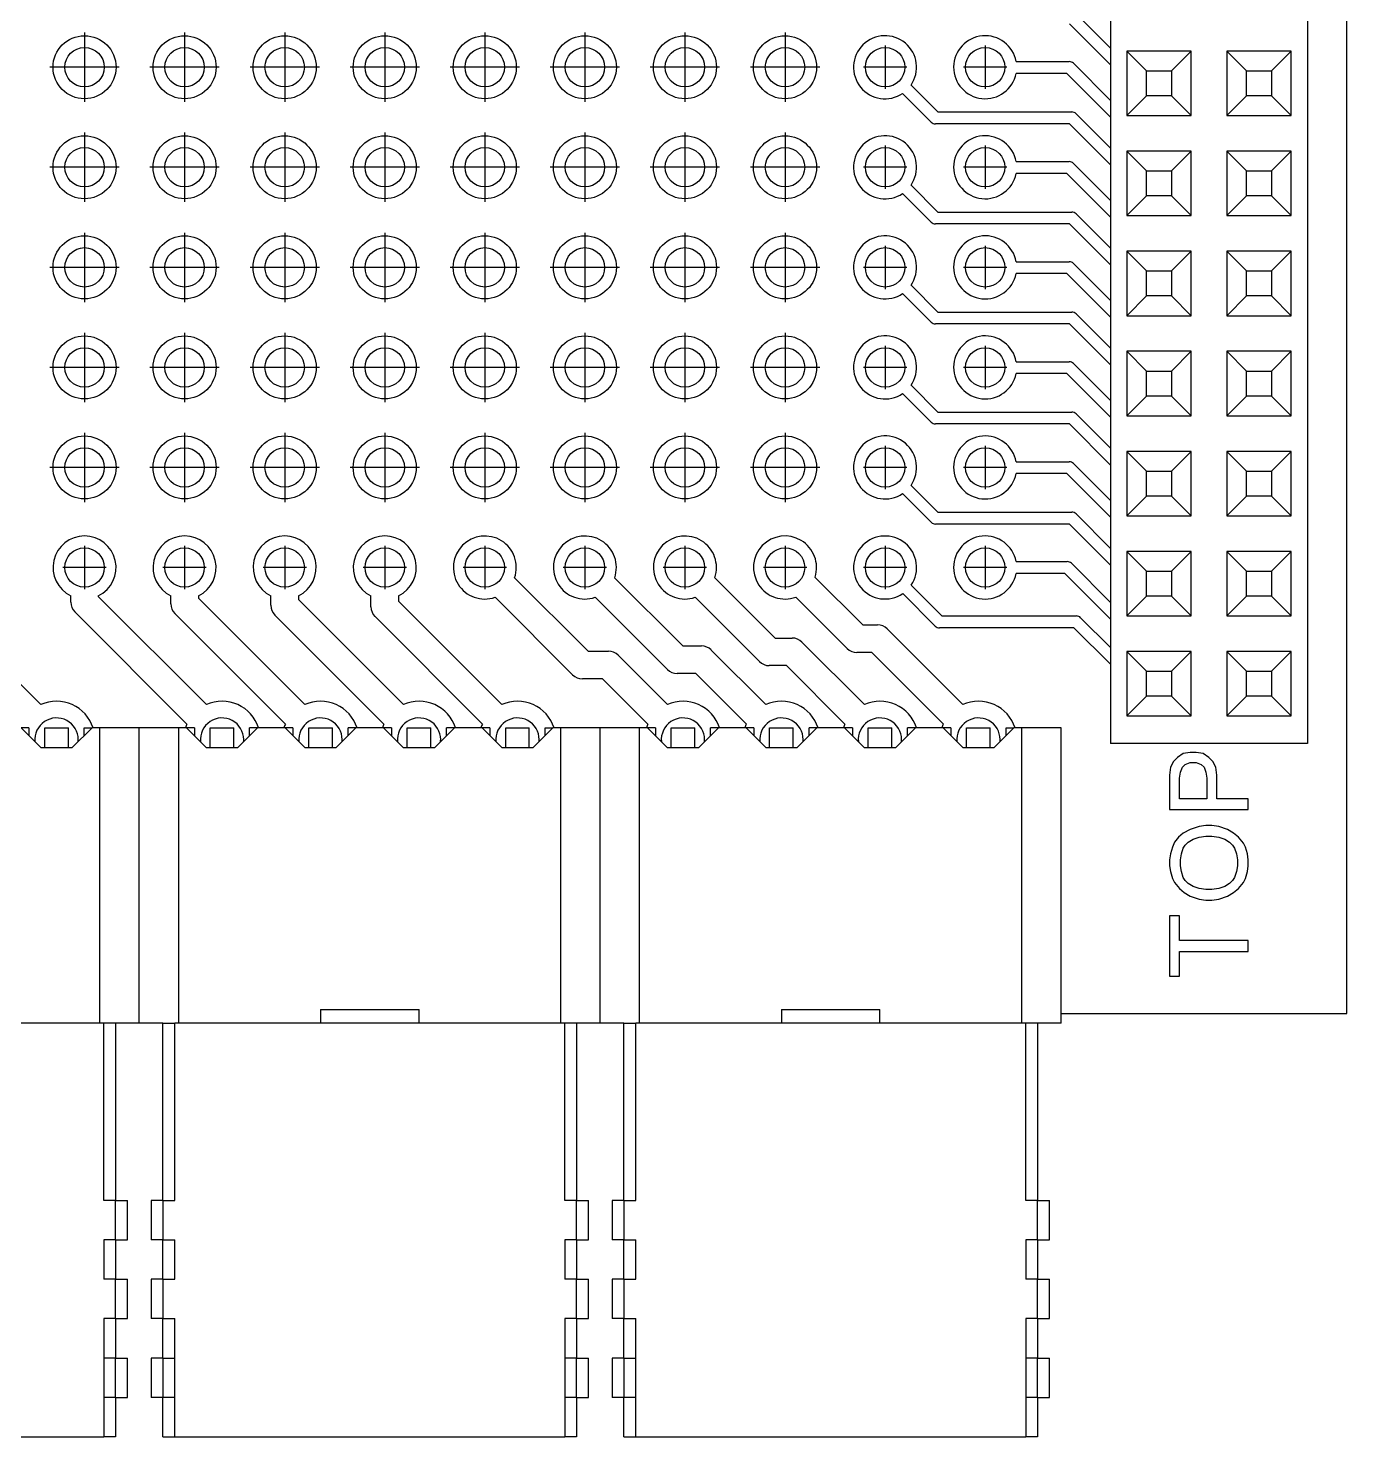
# Model space of a CAD drawing. Header units: millimetres. Extents: x -1068 to -853, y -1009 to -817.
# Drawn here: x -1003.97 to -970.5, y -960.83 to -925.07 of the extents above; entities that cross this region are included whole.
import ezdxf

# ---------------------------------------------------------------- set-up
doc = ezdxf.new("R2010")
doc.units = ezdxf.units.MM
doc.linetypes.add('DOT_CENTER', pattern=[14, 12, -1, 0, -1])
doc.layers.add('1', color=7, linetype='Continuous')

# ---------------------------------------------------------------- blocks, each defined once
blk = doc.blocks.new('PTSM_0_5-4-P-2_5_WH__46', base_point=(-1012.55, -960.835))
at = {"color": 7, "linetype": 'Continuous'}
for p, q in [((-1012.25, -950.335), (-1011.95, -950.335)), ((-1012.25, -954.835), (-1012.25, -950.335)), ((-1011.85, -950.335), (-1011.95, -950.335)), ((-1011.35, -950.335), (-1011.85, -950.335)), ((-1008.25, -950.335), (-1011.35, -950.335)), ((-1005.75, -950.335), (-1008.25, -950.335)), ((-1002.65, -950.335), (-1005.75, -950.335)), ((-1002.15, -950.335), (-1002.65, -950.335)), ((-1002.05, -950.335), (-1002.15, -950.335)), ((-1001.75, -950.335), (-1002.05, -950.335)), ((-1001.75, -950.335), (-1001.75, -954.835)), ((-1012.55, -954.835), (-1012.55, -955.835)), ((-1012.25, -954.835), (-1012.55, -954.835)), ((-1012.25, -954.835), (-1011.95, -954.835)), ((-1001.75, -954.835), (-1002.05, -954.835)), ((-1001.75, -954.835), (-1001.45, -954.835)), ((-1001.45, -955.835), (-1001.45, -954.835)), ((-1012.25, -955.835), (-1012.55, -955.835)), ((-1012.25, -955.835), (-1011.95, -955.835)), ((-1012.25, -956.835), (-1012.25, -955.835)), ((-1001.75, -955.835), (-1002.05, -955.835)), ((-1001.75, -955.835), (-1001.75, -956.835)), ((-1001.75, -955.835), (-1001.45, -955.835)), ((-1012.25, -956.835), (-1012.55, -956.835)), ((-1012.55, -956.835), (-1012.55, -957.835)), ((-1012.25, -956.835), (-1011.95, -956.835)), ((-1001.75, -956.835), (-1002.05, -956.835)), ((-1001.75, -956.835), (-1001.45, -956.835)), ((-1001.45, -957.835), (-1001.45, -956.835)), ((-1012.25, -957.835), (-1012.55, -957.835)), ((-1012.25, -957.835), (-1011.95, -957.835)), ((-1012.25, -958.835), (-1012.25, -957.835)), ((-1001.75, -957.835), (-1002.05, -957.835)), ((-1001.75, -957.835), (-1001.45, -957.835)), ((-1001.75, -957.835), (-1001.75, -958.835)), ((-1012.55, -958.835), (-1012.55, -959.835)), ((-1012.25, -958.835), (-1012.55, -958.835)), ((-1012.25, -958.835), (-1011.95, -958.835)), ((-1001.75, -958.835), (-1002.05, -958.835)), ((-1001.75, -958.835), (-1001.45, -958.835)), ((-1001.45, -959.835), (-1001.45, -958.835)), ((-1012.25, -959.835), (-1012.55, -959.835)), ((-1011.95, -959.835), (-1012.25, -959.835)), ((-1012.25, -960.835), (-1012.25, -959.835)), ((-1001.75, -959.835), (-1002.05, -959.835)), ((-1001.75, -959.835), (-1001.45, -959.835)), ((-1001.75, -959.835), (-1001.75, -960.835)), ((-1012.25, -960.835), (-1011.95, -960.835)), ((-1011.95, -960.835), (-1002.05, -960.835)), ((-1001.75, -960.835), (-1002.05, -960.835))]:
    blk.add_line(p, q, dxfattribs=at)
at = {"color": 2, "linetype": 'Continuous'}
for p, q in [((-1011.95, -954.835), (-1011.95, -950.335)), ((-1002.05, -954.835), (-1002.05, -950.335)), ((-1012.25, -954.835), (-1012.25, -955.835)), ((-1001.75, -955.835), (-1001.75, -954.835)), ((-1011.95, -956.835), (-1011.95, -955.835)), ((-1002.05, -955.835), (-1002.05, -956.835)), ((-1012.25, -956.835), (-1012.25, -957.835)), ((-1001.75, -957.835), (-1001.75, -956.835)), ((-1011.95, -958.835), (-1011.95, -957.835)), ((-1002.05, -957.835), (-1002.05, -958.835)), ((-1012.25, -958.835), (-1012.25, -959.835)), ((-1011.95, -959.835), (-1011.95, -958.835)), ((-1002.05, -958.835), (-1002.05, -959.835)), ((-1001.75, -959.835), (-1001.75, -958.835)), ((-1011.95, -960.835), (-1011.95, -959.835)), ((-1002.05, -959.835), (-1002.05, -960.835))]:
    blk.add_line(p, q, dxfattribs=at)
blk = doc.blocks.new('PTSM_0_5-4-HH-2_5-THR-WH__47', base_point=(-1012.85, -950.335))
at = {"color": 7, "linetype": 'Continuous'}
for p, q in [((-1012.85, -943.335), (-1012.85, -942.835)), ((-1011.85, -942.835), (-1012.85, -942.835)), ((-1011.65, -942.835), (-1011.85, -942.835)), ((-1011.85, -950.335), (-1011.85, -942.835)), ((-1011.65, -942.835), (-1011.15, -943.335)), ((-1011.45, -942.835), (-1011.65, -942.835)), ((-1011.45, -942.835), (-1011.45, -943.035)), ((-1011.05, -943.335), (-1011.05, -942.835)), ((-1011.05, -942.835), (-1010.45, -942.835)), ((-1010.45, -943.335), (-1010.45, -942.835)), ((-1010.35, -943.335), (-1009.85, -942.835)), ((-1009.85, -942.835), (-1010.05, -942.835)), ((-1010.05, -943.035), (-1010.05, -942.835)), ((-1009.15, -942.835), (-1009.85, -942.835)), ((-1008.95, -942.835), (-1009.15, -942.835)), ((-1009.15, -942.835), (-1008.65, -943.335)), ((-1008.95, -942.835), (-1008.95, -943.035)), ((-1008.55, -942.835), (-1007.95, -942.835)), ((-1008.55, -943.335), (-1008.55, -942.835)), ((-1007.95, -943.335), (-1007.95, -942.835)), ((-1007.85, -943.335), (-1007.35, -942.835)), ((-1007.55, -943.035), (-1007.55, -942.835)), ((-1007.35, -942.835), (-1007.55, -942.835)), ((-1006.65, -942.835), (-1007.35, -942.835)), ((-1006.65, -942.835), (-1006.15, -943.335)), ((-1006.45, -942.835), (-1006.65, -942.835)), ((-1006.45, -942.835), (-1006.45, -943.035)), ((-1006.05, -943.335), (-1006.05, -942.835)), ((-1006.05, -942.835), (-1005.45, -942.835)), ((-1005.45, -943.335), (-1005.45, -942.835)), ((-1005.35, -943.335), (-1004.85, -942.835)), ((-1004.85, -942.835), (-1005.05, -942.835)), ((-1005.05, -943.035), (-1005.05, -942.835)), ((-1004.15, -942.835), (-1004.85, -942.835)), ((-1004.15, -942.835), (-1003.65, -943.335)), ((-1003.95, -942.835), (-1004.15, -942.835)), ((-1003.95, -942.835), (-1003.95, -943.035)), ((-1003.55, -942.835), (-1002.95, -942.835)), ((-1003.55, -943.335), (-1003.55, -942.835)), ((-1002.95, -943.335), (-1002.95, -942.835)), ((-1002.85, -943.335), (-1002.35, -942.835)), ((-1002.55, -943.035), (-1002.55, -942.835)), ((-1002.55, -942.835), (-1002.35, -942.835)), ((-1002.15, -942.835), (-1002.35, -942.835)), ((-1001.15, -942.835), (-1002.15, -942.835)), ((-1002.15, -950.335), (-1002.15, -942.835)), ((-1001.15, -943.335), (-1001.15, -942.835)), ((-1012.85, -950.335), (-1012.85, -943.335)), ((-1011.15, -943.335), (-1011.05, -943.335)), ((-1011.05, -943.335), (-1010.45, -943.335)), ((-1010.45, -943.335), (-1010.35, -943.335)), ((-1008.65, -943.335), (-1008.55, -943.335)), ((-1008.55, -943.335), (-1007.95, -943.335)), ((-1007.95, -943.335), (-1007.85, -943.335)), ((-1006.15, -943.335), (-1006.05, -943.335)), ((-1006.05, -943.335), (-1005.45, -943.335)), ((-1005.45, -943.335), (-1005.35, -943.335)), ((-1003.65, -943.335), (-1003.55, -943.335)), ((-1003.55, -943.335), (-1002.95, -943.335)), ((-1002.95, -943.335), (-1002.85, -943.335)), ((-1001.15, -950.335), (-1001.15, -943.335)), ((-1008.25, -949.985), (-1008.25, -950.335)), ((-1008.25, -949.985), (-1005.75, -949.985)), ((-1005.75, -950.335), (-1005.75, -949.985)), ((-1012.25, -950.335), (-1012.85, -950.335)), ((-1012.25, -950.335), (-1011.95, -950.335)), ((-1011.85, -950.335), (-1011.95, -950.335)), ((-1011.35, -950.335), (-1011.85, -950.335)), ((-1008.25, -950.335), (-1011.35, -950.335)), ((-1002.65, -950.335), (-1005.75, -950.335)), ((-1002.15, -950.335), (-1002.65, -950.335)), ((-1002.05, -950.335), (-1002.15, -950.335)), ((-1001.75, -950.335), (-1002.05, -950.335)), ((-1001.15, -950.335), (-1001.75, -950.335))]:
    blk.add_line(p, q, dxfattribs=at)
blk = doc.blocks.new('PTSM_0_5-4_2__48', base_point=(-1012.85, -960.835))
for name, p in [('PTSM_0_5-4-HH-2_5-THR-WH__47', (-1012.85, -950.335)), ('PTSM_0_5-4-P-2_5_WH__46', (-1012.55, -960.835))]:
    blk.add_blockref(name, p)
blk = doc.blocks.new('PTSM_0_5-4-P-2_5_WH__49', base_point=(-1000.85, -960.835))
at = {"color": 7, "linetype": 'Continuous'}
for p, q in [((-1000.55, -954.835), (-1000.55, -950.335)), ((-1000.55, -950.335), (-1000.25, -950.335)), ((-1000.15, -950.335), (-1000.25, -950.335)), ((-999.65, -950.335), (-1000.15, -950.335)), ((-996.55, -950.335), (-999.65, -950.335)), ((-994.05, -950.335), (-996.55, -950.335)), ((-990.95, -950.335), (-994.05, -950.335)), ((-990.45, -950.335), (-990.95, -950.335)), ((-990.35, -950.335), (-990.45, -950.335)), ((-990.05, -950.335), (-990.35, -950.335)), ((-990.05, -950.335), (-990.05, -954.835)), ((-1000.55, -954.835), (-1000.85, -954.835)), ((-1000.85, -954.835), (-1000.85, -955.835)), ((-1000.55, -954.835), (-1000.25, -954.835)), ((-990.05, -954.835), (-990.35, -954.835)), ((-990.05, -954.835), (-989.75, -954.835)), ((-989.75, -955.835), (-989.75, -954.835)), ((-1000.55, -955.835), (-1000.85, -955.835)), ((-1000.55, -956.835), (-1000.55, -955.835)), ((-1000.55, -955.835), (-1000.25, -955.835)), ((-990.05, -955.835), (-990.35, -955.835)), ((-990.05, -955.835), (-990.05, -956.835)), ((-990.05, -955.835), (-989.75, -955.835)), ((-1000.85, -956.835), (-1000.85, -957.835)), ((-1000.55, -956.835), (-1000.85, -956.835)), ((-1000.55, -956.835), (-1000.25, -956.835)), ((-990.05, -956.835), (-990.35, -956.835)), ((-990.05, -956.835), (-989.75, -956.835)), ((-989.75, -957.835), (-989.75, -956.835)), ((-1000.55, -957.835), (-1000.85, -957.835)), ((-1000.55, -957.835), (-1000.25, -957.835)), ((-1000.55, -958.835), (-1000.55, -957.835)), ((-990.05, -957.835), (-990.35, -957.835)), ((-990.05, -957.835), (-989.75, -957.835)), ((-990.05, -957.835), (-990.05, -958.835)), ((-1000.85, -958.835), (-1000.85, -959.835)), ((-1000.55, -958.835), (-1000.85, -958.835)), ((-1000.55, -958.835), (-1000.25, -958.835)), ((-990.05, -958.835), (-990.35, -958.835)), ((-990.05, -958.835), (-989.75, -958.835)), ((-989.75, -959.835), (-989.75, -958.835)), ((-1000.55, -959.835), (-1000.85, -959.835)), ((-1000.25, -959.835), (-1000.55, -959.835)), ((-1000.55, -960.835), (-1000.55, -959.835)), ((-990.05, -959.835), (-990.35, -959.835)), ((-990.05, -959.835), (-989.75, -959.835)), ((-990.05, -959.835), (-990.05, -960.835)), ((-1000.55, -960.835), (-1000.25, -960.835)), ((-1000.25, -960.835), (-990.35, -960.835)), ((-990.05, -960.835), (-990.35, -960.835))]:
    blk.add_line(p, q, dxfattribs=at)
at = {"color": 2, "linetype": 'Continuous'}
for p, q in [((-1000.25, -954.835), (-1000.25, -950.335)), ((-990.35, -954.835), (-990.35, -950.335)), ((-1000.55, -954.835), (-1000.55, -955.835)), ((-990.05, -955.835), (-990.05, -954.835)), ((-1000.25, -956.835), (-1000.25, -955.835)), ((-990.35, -955.835), (-990.35, -956.835)), ((-1000.55, -956.835), (-1000.55, -957.835)), ((-990.05, -957.835), (-990.05, -956.835)), ((-1000.25, -958.835), (-1000.25, -957.835)), ((-990.35, -957.835), (-990.35, -958.835)), ((-1000.55, -958.835), (-1000.55, -959.835)), ((-1000.25, -959.835), (-1000.25, -958.835)), ((-990.35, -958.835), (-990.35, -959.835)), ((-990.05, -959.835), (-990.05, -958.835)), ((-1000.25, -960.835), (-1000.25, -959.835)), ((-990.35, -959.835), (-990.35, -960.835))]:
    blk.add_line(p, q, dxfattribs=at)
blk = doc.blocks.new('PTSM_0_5-4-HH-2_5-THR-WH__50', base_point=(-1001.15, -950.335))
at = {"color": 7, "linetype": 'Continuous'}
for p, q in [((-1001.15, -943.335), (-1001.15, -942.835)), ((-1000.15, -942.835), (-1001.15, -942.835)), ((-999.95, -942.835), (-1000.15, -942.835)), ((-1000.15, -950.335), (-1000.15, -942.835)), ((-999.95, -942.835), (-999.45, -943.335)), ((-999.75, -942.835), (-999.95, -942.835)), ((-999.75, -942.835), (-999.75, -943.035)), ((-999.35, -943.335), (-999.35, -942.835)), ((-999.35, -942.835), (-998.75, -942.835)), ((-998.75, -943.335), (-998.75, -942.835)), ((-998.65, -943.335), (-998.15, -942.835)), ((-998.15, -942.835), (-998.35, -942.835)), ((-998.35, -943.035), (-998.35, -942.835)), ((-997.45, -942.835), (-998.15, -942.835)), ((-997.45, -942.835), (-996.95, -943.335)), ((-997.25, -942.835), (-997.45, -942.835)), ((-997.25, -942.835), (-997.25, -943.035)), ((-996.85, -942.835), (-996.25, -942.835)), ((-996.85, -943.335), (-996.85, -942.835)), ((-996.25, -943.335), (-996.25, -942.835)), ((-996.15, -943.335), (-995.65, -942.835)), ((-995.65, -942.835), (-995.85, -942.835)), ((-995.85, -943.035), (-995.85, -942.835)), ((-994.95, -942.835), (-995.65, -942.835)), ((-994.95, -942.835), (-994.45, -943.335)), ((-994.75, -942.835), (-994.95, -942.835)), ((-994.75, -942.835), (-994.75, -943.035)), ((-994.35, -942.835), (-993.75, -942.835)), ((-994.35, -943.335), (-994.35, -942.835)), ((-993.75, -943.335), (-993.75, -942.835)), ((-993.65, -943.335), (-993.15, -942.835)), ((-993.15, -942.835), (-993.35, -942.835)), ((-993.35, -943.035), (-993.35, -942.835)), ((-992.45, -942.835), (-993.15, -942.835)), ((-992.45, -942.835), (-991.95, -943.335)), ((-992.25, -942.835), (-992.45, -942.835)), ((-992.25, -942.835), (-992.25, -943.035)), ((-991.85, -942.835), (-991.25, -942.835)), ((-991.85, -943.335), (-991.85, -942.835)), ((-991.25, -943.335), (-991.25, -942.835)), ((-991.15, -943.335), (-990.65, -942.835)), ((-990.85, -942.835), (-990.65, -942.835)), ((-990.85, -943.035), (-990.85, -942.835)), ((-990.45, -942.835), (-990.65, -942.835)), ((-989.45, -942.835), (-990.45, -942.835)), ((-990.45, -950.335), (-990.45, -942.835)), ((-989.45, -943.335), (-989.45, -942.835)), ((-1001.15, -950.335), (-1001.15, -943.335)), ((-999.45, -943.335), (-999.35, -943.335)), ((-999.35, -943.335), (-998.75, -943.335)), ((-998.75, -943.335), (-998.65, -943.335)), ((-996.95, -943.335), (-996.85, -943.335)), ((-996.85, -943.335), (-996.25, -943.335)), ((-996.25, -943.335), (-996.15, -943.335)), ((-994.45, -943.335), (-994.35, -943.335)), ((-994.35, -943.335), (-993.75, -943.335)), ((-993.75, -943.335), (-993.65, -943.335)), ((-991.95, -943.335), (-991.85, -943.335)), ((-991.85, -943.335), (-991.25, -943.335)), ((-991.25, -943.335), (-991.15, -943.335)), ((-989.45, -950.335), (-989.45, -943.335)), ((-996.55, -949.985), (-996.55, -950.335)), ((-996.55, -949.985), (-994.05, -949.985)), ((-994.05, -950.335), (-994.05, -949.985)), ((-1000.55, -950.335), (-1001.15, -950.335)), ((-1000.55, -950.335), (-1000.25, -950.335)), ((-1000.15, -950.335), (-1000.25, -950.335)), ((-999.65, -950.335), (-1000.15, -950.335)), ((-996.55, -950.335), (-999.65, -950.335)), ((-990.95, -950.335), (-994.05, -950.335)), ((-990.45, -950.335), (-990.95, -950.335)), ((-990.35, -950.335), (-990.45, -950.335)), ((-990.05, -950.335), (-990.35, -950.335)), ((-989.45, -950.335), (-990.05, -950.335))]:
    blk.add_line(p, q, dxfattribs=at)
blk = doc.blocks.new('PTSM_0_5-4_3__51', base_point=(-1001.15, -960.835))
for name, p in [('PTSM_0_5-4-HH-2_5-THR-WH__50', (-1001.15, -950.335)), ('PTSM_0_5-4-P-2_5_WH__49', (-1000.85, -960.835))]:
    blk.add_blockref(name, p)
blk = doc.blocks.new('PTSM_0_5-4-P-2_5_WH__52', base_point=(-989.15, -960.835))
at = {"color": 7, "linetype": 'Continuous'}
for p, q in [((-988.85, -950.335), (-988.55, -950.335)), ((-988.85, -954.835), (-988.85, -950.335)), ((-988.45, -950.335), (-988.55, -950.335)), ((-987.95, -950.335), (-988.45, -950.335)), ((-984.85, -950.335), (-987.95, -950.335)), ((-982.35, -950.335), (-984.85, -950.335)), ((-979.25, -950.335), (-982.35, -950.335)), ((-978.75, -950.335), (-979.25, -950.335)), ((-978.65, -950.335), (-978.75, -950.335)), ((-978.35, -950.335), (-978.65, -950.335)), ((-978.35, -950.335), (-978.35, -954.835)), ((-989.15, -954.835), (-989.15, -955.835)), ((-988.85, -954.835), (-989.15, -954.835)), ((-988.85, -954.835), (-988.55, -954.835)), ((-978.35, -954.835), (-978.65, -954.835)), ((-978.35, -954.835), (-978.05, -954.835)), ((-978.05, -955.835), (-978.05, -954.835)), ((-988.85, -955.835), (-989.15, -955.835)), ((-988.85, -955.835), (-988.55, -955.835)), ((-988.85, -956.835), (-988.85, -955.835)), ((-978.35, -955.835), (-978.65, -955.835)), ((-978.35, -955.835), (-978.05, -955.835)), ((-978.35, -955.835), (-978.35, -956.835)), ((-988.85, -956.835), (-989.15, -956.835)), ((-989.15, -956.835), (-989.15, -957.835)), ((-988.85, -956.835), (-988.55, -956.835)), ((-978.35, -956.835), (-978.65, -956.835)), ((-978.35, -956.835), (-978.05, -956.835)), ((-978.05, -957.835), (-978.05, -956.835)), ((-988.85, -957.835), (-989.15, -957.835)), ((-988.85, -957.835), (-988.55, -957.835)), ((-988.85, -958.835), (-988.85, -957.835)), ((-978.35, -957.835), (-978.65, -957.835)), ((-978.35, -957.835), (-978.05, -957.835)), ((-978.35, -957.835), (-978.35, -958.835)), ((-988.85, -958.835), (-989.15, -958.835)), ((-989.15, -958.835), (-989.15, -959.835)), ((-988.85, -958.835), (-988.55, -958.835)), ((-978.35, -958.835), (-978.65, -958.835)), ((-978.35, -958.835), (-978.05, -958.835)), ((-978.05, -959.835), (-978.05, -958.835)), ((-988.85, -959.835), (-989.15, -959.835)), ((-988.55, -959.835), (-988.85, -959.835)), ((-988.85, -960.835), (-988.85, -959.835)), ((-978.35, -959.835), (-978.65, -959.835)), ((-978.35, -959.835), (-978.05, -959.835)), ((-978.35, -959.835), (-978.35, -960.835)), ((-988.85, -960.835), (-988.55, -960.835)), ((-988.55, -960.835), (-978.65, -960.835)), ((-978.35, -960.835), (-978.65, -960.835))]:
    blk.add_line(p, q, dxfattribs=at)
at = {"color": 2, "linetype": 'Continuous'}
for p, q in [((-988.55, -954.835), (-988.55, -950.335)), ((-978.65, -954.835), (-978.65, -950.335)), ((-988.85, -954.835), (-988.85, -955.835)), ((-978.35, -955.835), (-978.35, -954.835)), ((-988.55, -956.835), (-988.55, -955.835)), ((-978.65, -955.835), (-978.65, -956.835)), ((-988.85, -956.835), (-988.85, -957.835)), ((-978.35, -957.835), (-978.35, -956.835)), ((-988.55, -958.835), (-988.55, -957.835)), ((-978.65, -957.835), (-978.65, -958.835)), ((-988.85, -958.835), (-988.85, -959.835)), ((-988.55, -959.835), (-988.55, -958.835)), ((-978.65, -958.835), (-978.65, -959.835)), ((-978.35, -959.835), (-978.35, -958.835)), ((-988.55, -960.835), (-988.55, -959.835)), ((-978.65, -959.835), (-978.65, -960.835))]:
    blk.add_line(p, q, dxfattribs=at)
blk = doc.blocks.new('PTSM_0_5-4-HH-2_5-THR-WH__53', base_point=(-989.45, -950.335))
at = {"color": 7, "linetype": 'Continuous'}
for p, q in [((-989.45, -943.335), (-989.45, -942.835)), ((-988.45, -942.835), (-989.45, -942.835)), ((-988.25, -942.835), (-988.45, -942.835)), ((-988.45, -950.335), (-988.45, -942.835)), ((-988.25, -942.835), (-987.75, -943.335)), ((-988.05, -942.835), (-988.25, -942.835)), ((-988.05, -942.835), (-988.05, -943.035)), ((-987.65, -942.835), (-987.05, -942.835)), ((-987.65, -943.335), (-987.65, -942.835)), ((-987.05, -943.335), (-987.05, -942.835)), ((-986.95, -943.335), (-986.45, -942.835)), ((-986.65, -943.035), (-986.65, -942.835)), ((-986.45, -942.835), (-986.65, -942.835)), ((-985.75, -942.835), (-986.45, -942.835)), ((-985.55, -942.835), (-985.75, -942.835)), ((-985.75, -942.835), (-985.25, -943.335)), ((-985.55, -942.835), (-985.55, -943.035)), ((-985.15, -942.835), (-984.55, -942.835)), ((-985.15, -943.335), (-985.15, -942.835)), ((-984.55, -943.335), (-984.55, -942.835)), ((-984.45, -943.335), (-983.95, -942.835)), ((-984.15, -943.035), (-984.15, -942.835)), ((-983.95, -942.835), (-984.15, -942.835)), ((-983.25, -942.835), (-983.95, -942.835)), ((-983.25, -942.835), (-982.75, -943.335)), ((-983.05, -942.835), (-983.25, -942.835)), ((-983.05, -942.835), (-983.05, -943.035)), ((-982.65, -942.835), (-982.05, -942.835)), ((-982.65, -943.335), (-982.65, -942.835)), ((-982.05, -943.335), (-982.05, -942.835)), ((-981.95, -943.335), (-981.45, -942.835)), ((-981.45, -942.835), (-981.65, -942.835)), ((-981.65, -943.035), (-981.65, -942.835)), ((-980.75, -942.835), (-981.45, -942.835)), ((-980.75, -942.835), (-980.25, -943.335)), ((-980.55, -942.835), (-980.75, -942.835)), ((-980.55, -942.835), (-980.55, -943.035)), ((-980.15, -942.835), (-979.55, -942.835)), ((-980.15, -943.335), (-980.15, -942.835)), ((-979.55, -943.335), (-979.55, -942.835)), ((-979.45, -943.335), (-978.95, -942.835)), ((-979.15, -942.835), (-978.95, -942.835)), ((-979.15, -943.035), (-979.15, -942.835)), ((-978.75, -942.835), (-978.95, -942.835)), ((-977.75, -942.835), (-978.75, -942.835)), ((-978.75, -950.335), (-978.75, -942.835)), ((-977.75, -950.335), (-977.75, -942.835)), ((-989.45, -950.335), (-989.45, -943.335)), ((-987.75, -943.335), (-987.65, -943.335)), ((-987.65, -943.335), (-987.05, -943.335)), ((-987.05, -943.335), (-986.95, -943.335)), ((-985.25, -943.335), (-985.15, -943.335)), ((-985.15, -943.335), (-984.55, -943.335)), ((-984.55, -943.335), (-984.45, -943.335)), ((-982.75, -943.335), (-982.65, -943.335)), ((-982.65, -943.335), (-982.05, -943.335)), ((-982.05, -943.335), (-981.95, -943.335)), ((-980.25, -943.335), (-980.15, -943.335)), ((-980.15, -943.335), (-979.55, -943.335)), ((-979.55, -943.335), (-979.45, -943.335)), ((-984.85, -949.985), (-982.35, -949.985)), ((-984.85, -949.985), (-984.85, -950.335)), ((-982.35, -950.335), (-982.35, -949.985)), ((-988.85, -950.335), (-989.45, -950.335)), ((-988.85, -950.335), (-988.55, -950.335)), ((-988.45, -950.335), (-988.55, -950.335)), ((-987.95, -950.335), (-988.45, -950.335)), ((-984.85, -950.335), (-987.95, -950.335)), ((-979.25, -950.335), (-982.35, -950.335)), ((-978.75, -950.335), (-979.25, -950.335)), ((-978.65, -950.335), (-978.75, -950.335)), ((-978.35, -950.335), (-978.65, -950.335)), ((-977.75, -950.335), (-978.35, -950.335))]:
    blk.add_line(p, q, dxfattribs=at)
blk = doc.blocks.new('PTSM_0_5-4_4__54', base_point=(-989.45, -960.835))
for name, p in [('PTSM_0_5-4-HH-2_5-THR-WH__53', (-989.45, -950.335)), ('PTSM_0_5-4-P-2_5_WH__52', (-989.15, -960.835))]:
    blk.add_blockref(name, p)
blk = doc.blocks.new('PSTD_0_65X0_65_40-2_54__55', base_point=(-976.5, -943.235))
at = {"color": 7, "linetype": 'Continuous'}
for p, q in [((-976.5, -891.935), (-976.5, -943.235)), ((-971.5, -891.935), (-971.5, -943.235)), ((-975.587, -926.157), (-976.087, -925.657)), ((-974.452, -925.657), (-976.087, -925.657)), ((-976.087, -925.657), (-976.087, -927.292)), ((-974.452, -925.657), (-974.952, -926.157)), ((-974.452, -927.292), (-974.452, -925.657)), ((-973.548, -925.657), (-973.548, -927.292)), ((-973.048, -926.157), (-973.548, -925.657)), ((-971.913, -925.657), (-973.548, -925.657)), ((-971.913, -925.657), (-972.413, -926.157)), ((-971.913, -927.292), (-971.913, -925.657)), ((-975.587, -926.792), (-975.587, -926.157)), ((-975.587, -926.157), (-974.952, -926.157)), ((-974.952, -926.157), (-974.952, -926.792)), ((-973.048, -926.792), (-973.048, -926.157)), ((-973.048, -926.157), (-972.413, -926.157)), ((-972.413, -926.157), (-972.413, -926.792)), ((-976.087, -927.292), (-975.587, -926.792)), ((-974.952, -926.792), (-975.587, -926.792)), ((-974.452, -927.292), (-974.952, -926.792)), ((-973.548, -927.292), (-973.048, -926.792)), ((-972.413, -926.792), (-973.048, -926.792)), ((-971.913, -927.292), (-972.413, -926.792)), ((-976.087, -927.292), (-974.452, -927.292)), ((-973.548, -927.292), (-971.913, -927.292)), ((-975.587, -928.697), (-976.087, -928.197)), ((-974.452, -928.197), (-976.087, -928.197)), ((-976.087, -928.197), (-976.087, -929.832)), ((-974.452, -928.197), (-974.952, -928.697)), ((-974.452, -929.832), (-974.452, -928.197)), ((-973.548, -928.197), (-973.548, -929.832)), ((-973.048, -928.697), (-973.548, -928.197)), ((-971.913, -928.197), (-973.548, -928.197)), ((-971.913, -928.197), (-972.413, -928.697)), ((-971.913, -929.832), (-971.913, -928.197)), ((-975.587, -929.332), (-975.587, -928.697)), ((-975.587, -928.697), (-974.952, -928.697)), ((-974.952, -928.697), (-974.952, -929.332)), ((-973.048, -928.697), (-972.413, -928.697)), ((-973.048, -929.332), (-973.048, -928.697)), ((-972.413, -928.697), (-972.413, -929.332)), ((-976.087, -929.832), (-975.587, -929.332)), ((-974.952, -929.332), (-975.587, -929.332)), ((-974.452, -929.832), (-974.952, -929.332)), ((-973.548, -929.832), (-973.048, -929.332)), ((-972.413, -929.332), (-973.048, -929.332)), ((-971.913, -929.832), (-972.413, -929.332)), ((-976.087, -929.832), (-974.452, -929.832)), ((-973.548, -929.832), (-971.913, -929.832)), ((-975.587, -931.237), (-976.087, -930.737)), ((-974.452, -930.737), (-976.087, -930.737)), ((-976.087, -930.737), (-976.087, -932.372)), ((-974.452, -930.737), (-974.952, -931.237)), ((-974.452, -932.372), (-974.452, -930.737)), ((-973.548, -930.737), (-973.548, -932.372)), ((-973.048, -931.237), (-973.548, -930.737)), ((-971.913, -930.737), (-973.548, -930.737)), ((-971.913, -930.737), (-972.413, -931.237)), ((-971.913, -932.372), (-971.913, -930.737)), ((-975.587, -931.237), (-974.952, -931.237)), ((-975.587, -931.872), (-975.587, -931.237)), ((-974.952, -931.237), (-974.952, -931.872)), ((-973.048, -931.872), (-973.048, -931.237)), ((-973.048, -931.237), (-972.413, -931.237)), ((-972.413, -931.237), (-972.413, -931.872)), ((-976.087, -932.372), (-975.587, -931.872)), ((-974.952, -931.872), (-975.587, -931.872)), ((-974.452, -932.372), (-974.952, -931.872)), ((-973.548, -932.372), (-973.048, -931.872)), ((-972.413, -931.872), (-973.048, -931.872)), ((-971.913, -932.372), (-972.413, -931.872)), ((-976.087, -932.372), (-974.452, -932.372)), ((-973.548, -932.372), (-971.913, -932.372)), ((-975.587, -933.777), (-976.087, -933.277)), ((-976.087, -933.277), (-976.087, -934.912)), ((-974.452, -933.277), (-976.087, -933.277)), ((-974.452, -933.277), (-974.952, -933.777)), ((-974.452, -934.912), (-974.452, -933.277)), ((-973.548, -933.277), (-973.548, -934.912)), ((-973.048, -933.777), (-973.548, -933.277)), ((-971.913, -933.277), (-973.548, -933.277)), ((-971.913, -933.277), (-972.413, -933.777)), ((-971.913, -934.912), (-971.913, -933.277)), ((-975.587, -933.777), (-974.952, -933.777)), ((-975.587, -934.412), (-975.587, -933.777)), ((-974.952, -933.777), (-974.952, -934.412)), ((-973.048, -933.777), (-972.413, -933.777)), ((-973.048, -934.412), (-973.048, -933.777)), ((-972.413, -933.777), (-972.413, -934.412)), ((-976.087, -934.912), (-975.587, -934.412)), ((-974.952, -934.412), (-975.587, -934.412)), ((-974.452, -934.912), (-974.952, -934.412)), ((-973.548, -934.912), (-973.048, -934.412)), ((-972.413, -934.412), (-973.048, -934.412)), ((-971.913, -934.912), (-972.413, -934.412)), ((-976.087, -934.912), (-974.452, -934.912)), ((-973.548, -934.912), (-971.913, -934.912)), ((-975.587, -936.317), (-976.087, -935.817)), ((-974.452, -935.817), (-976.087, -935.817)), ((-976.087, -935.817), (-976.087, -937.452)), ((-974.452, -935.817), (-974.952, -936.317)), ((-974.452, -937.452), (-974.452, -935.817)), ((-973.548, -935.817), (-973.548, -937.452)), ((-973.048, -936.317), (-973.548, -935.817)), ((-971.913, -935.817), (-973.548, -935.817)), ((-971.913, -935.817), (-972.413, -936.317)), ((-971.913, -937.452), (-971.913, -935.817)), ((-975.587, -936.317), (-974.952, -936.317)), ((-975.587, -936.952), (-975.587, -936.317)), ((-974.952, -936.317), (-974.952, -936.952)), ((-973.048, -936.317), (-972.413, -936.317)), ((-973.048, -936.952), (-973.048, -936.317)), ((-972.413, -936.317), (-972.413, -936.952)), ((-976.087, -937.452), (-975.587, -936.952)), ((-974.952, -936.952), (-975.587, -936.952)), ((-974.452, -937.452), (-974.952, -936.952)), ((-973.548, -937.452), (-973.048, -936.952)), ((-972.413, -936.952), (-973.048, -936.952)), ((-971.913, -937.452), (-972.413, -936.952)), ((-976.087, -937.452), (-974.452, -937.452)), ((-973.548, -937.452), (-971.913, -937.452)), ((-976.087, -938.357), (-976.087, -939.992)), ((-974.452, -938.357), (-976.087, -938.357)), ((-975.587, -938.857), (-976.087, -938.357)), ((-974.452, -938.357), (-974.952, -938.857)), ((-974.452, -939.992), (-974.452, -938.357)), ((-973.548, -938.357), (-973.548, -939.992)), ((-973.048, -938.857), (-973.548, -938.357)), ((-971.913, -938.357), (-973.548, -938.357)), ((-971.913, -938.357), (-972.413, -938.857)), ((-971.913, -939.992), (-971.913, -938.357)), ((-975.587, -939.492), (-975.587, -938.857)), ((-975.587, -938.857), (-974.952, -938.857)), ((-974.952, -938.857), (-974.952, -939.492)), ((-973.048, -939.492), (-973.048, -938.857)), ((-973.048, -938.857), (-972.413, -938.857)), ((-972.413, -938.857), (-972.413, -939.492)), ((-976.087, -939.992), (-975.587, -939.492)), ((-974.952, -939.492), (-975.587, -939.492)), ((-974.452, -939.992), (-974.952, -939.492)), ((-973.548, -939.992), (-973.048, -939.492)), ((-972.413, -939.492), (-973.048, -939.492)), ((-971.913, -939.992), (-972.413, -939.492)), ((-976.087, -939.992), (-974.452, -939.992)), ((-973.548, -939.992), (-971.913, -939.992)), ((-976.087, -940.897), (-976.087, -942.532)), ((-974.452, -940.897), (-976.087, -940.897)), ((-976.087, -940.897), (-975.587, -941.397)), ((-974.452, -940.897), (-974.952, -941.397)), ((-974.452, -942.532), (-974.452, -940.897)), ((-973.548, -940.897), (-973.548, -942.532)), ((-973.048, -941.397), (-973.548, -940.897)), ((-971.913, -940.897), (-973.548, -940.897)), ((-971.913, -940.897), (-972.413, -941.397)), ((-971.913, -942.532), (-971.913, -940.897)), ((-975.587, -941.397), (-974.952, -941.397)), ((-975.587, -942.032), (-975.587, -941.397)), ((-974.952, -941.397), (-974.952, -942.032)), ((-973.048, -942.032), (-973.048, -941.397)), ((-973.048, -941.397), (-972.413, -941.397)), ((-972.413, -941.397), (-972.413, -942.032)), ((-976.087, -942.532), (-975.587, -942.032)), ((-974.952, -942.032), (-975.587, -942.032)), ((-974.952, -942.032), (-974.452, -942.532)), ((-973.548, -942.532), (-973.048, -942.032)), ((-972.413, -942.032), (-973.048, -942.032)), ((-971.913, -942.532), (-972.413, -942.032)), ((-976.087, -942.532), (-974.452, -942.532)), ((-973.548, -942.532), (-971.913, -942.532)), ((-971.5, -943.235), (-976.5, -943.235))]:
    blk.add_line(p, q, dxfattribs=at)
blk = doc.blocks.new('RPI_BC_INT_PCB_00910062__56', base_point=(-1029.5, -950.085))
at = {"color": 7, "linetype": 'Continuous'}
for p, q in [((-970.5, -950.085), (-970.5, -865.085)), ((-977.374, -924.705), (-976.5, -925.579)), ((-976.5, -926.004), (-977.542, -924.961)), ((-977.609, -926.221), (-978.895, -926.221)), ((-978.893, -925.921), (-977.547, -925.921)), ((-976.5, -927.331), (-977.609, -926.221)), ((-977.441, -925.965), (-976.5, -926.906)), ((-981.562, -926.52), (-980.88, -927.201)), ((-981.048, -927.457), (-981.776, -926.73)), ((-980.88, -927.201), (-977.48, -927.201)), ((-977.374, -927.245), (-976.5, -928.119)), ((-977.542, -927.501), (-980.942, -927.501)), ((-976.5, -928.544), (-977.542, -927.501)), ((-978.893, -928.461), (-977.547, -928.461)), ((-977.441, -928.505), (-976.5, -929.446)), ((-981.562, -929.06), (-980.88, -929.741)), ((-977.609, -928.761), (-978.895, -928.761)), ((-976.5, -929.871), (-977.609, -928.761)), ((-981.048, -929.997), (-981.776, -929.27)), ((-980.88, -929.741), (-977.48, -929.741)), ((-977.374, -929.785), (-976.5, -930.659)), ((-977.542, -930.041), (-980.942, -930.041)), ((-976.5, -931.084), (-977.542, -930.041)), ((-978.893, -931.001), (-977.547, -931.001)), ((-977.441, -931.045), (-976.5, -931.986)), ((-977.609, -931.301), (-978.895, -931.301)), ((-976.5, -932.411), (-977.609, -931.301)), ((-981.048, -932.537), (-981.776, -931.81)), ((-981.562, -931.6), (-980.88, -932.281)), ((-980.88, -932.281), (-977.48, -932.281)), ((-977.542, -932.581), (-980.942, -932.581)), ((-976.5, -933.624), (-977.542, -932.581)), ((-977.374, -932.325), (-976.5, -933.199)), ((-978.893, -933.541), (-977.547, -933.541)), ((-977.441, -933.585), (-976.5, -934.526)), ((-977.609, -933.841), (-978.895, -933.841)), ((-976.5, -934.951), (-977.609, -933.841)), ((-981.048, -935.077), (-981.776, -934.35)), ((-981.562, -934.14), (-980.88, -934.821)), ((-977.542, -935.121), (-980.942, -935.121)), ((-980.88, -934.821), (-977.48, -934.821)), ((-976.5, -936.164), (-977.542, -935.121)), ((-977.374, -934.865), (-976.5, -935.739)), ((-978.893, -936.081), (-977.547, -936.081)), ((-977.441, -936.125), (-976.5, -937.066)), ((-977.609, -936.381), (-978.895, -936.381)), ((-976.5, -937.491), (-977.609, -936.381)), ((-981.048, -937.617), (-981.776, -936.89)), ((-981.562, -936.68), (-980.88, -937.361)), ((-977.542, -937.661), (-980.942, -937.661)), ((-980.88, -937.361), (-977.48, -937.361)), ((-976.5, -938.704), (-977.542, -937.661)), ((-977.374, -937.405), (-976.5, -938.279)), ((-978.894, -938.615), (-977.598, -938.615)), ((-977.492, -938.659), (-976.5, -939.651)), ((-991.624, -939.026), (-989.759, -940.891)), ((-989.084, -939.026), (-987.353, -940.757)), ((-986.544, -939.026), (-985.014, -940.556)), ((-983.999, -939.011), (-982.789, -940.221)), ((-977.66, -938.915), (-978.894, -938.915)), ((-976.5, -940.075), (-977.66, -938.915)), ((-980.945, -940.252), (-981.77, -939.427)), ((-981.558, -939.215), (-980.777, -939.996)), ((-1002.89, -939.645), (-1002.89, -939.484)), ((-1002.19, -939.484), (-1002.19, -939.5)), ((-1002.19, -939.5), (-999.446, -942.244)), ((-1000.35, -939.685), (-1000.35, -939.484)), ((-999.65, -939.484), (-999.65, -939.54)), ((-999.65, -939.54), (-996.946, -942.244)), ((-997.81, -939.725), (-997.81, -939.484)), ((-997.11, -939.484), (-997.11, -939.58)), ((-997.11, -939.58), (-994.446, -942.244)), ((-995.27, -939.765), (-995.27, -939.484)), ((-994.57, -939.484), (-994.57, -939.62)), ((-994.57, -939.62), (-991.946, -942.244)), ((-990.151, -941.488), (-992.119, -939.521)), ((-987.745, -941.354), (-989.579, -939.521)), ((-985.406, -941.153), (-987.039, -939.521)), ((-983.181, -940.818), (-984.484, -939.516)), ((-999.941, -942.739), (-1002.787, -939.892)), ((-997.441, -942.739), (-1000.247, -939.932)), ((-994.941, -942.739), (-997.707, -939.972)), ((-992.441, -942.739), (-995.167, -940.012)), ((-980.777, -939.996), (-977.363, -939.996)), ((-977.257, -940.04), (-976.5, -940.797)), ((-982.789, -940.221), (-982.414, -940.221)), ((-982.167, -940.323), (-980.246, -942.244)), ((-977.425, -940.296), (-980.839, -940.296)), ((-976.5, -941.221), (-977.425, -940.296)), ((-989.759, -940.891), (-989.244, -940.891)), ((-987.353, -940.757), (-986.878, -940.757)), ((-986.631, -940.86), (-985.246, -942.244)), ((-985.014, -940.556), (-984.579, -940.556)), ((-984.332, -940.658), (-982.746, -942.244)), ((-1004.73, -941.16), (-1003.646, -942.244)), ((-988.996, -940.993), (-987.746, -942.244)), ((-982.559, -940.921), (-982.934, -940.921)), ((-980.741, -942.739), (-982.559, -940.921)), ((-989.389, -941.591), (-989.904, -941.591)), ((-988.241, -942.739), (-989.389, -941.591)), ((-987.023, -941.457), (-987.498, -941.457)), ((-985.741, -942.739), (-987.023, -941.457)), ((-984.724, -941.256), (-985.159, -941.256)), ((-983.241, -942.739), (-984.724, -941.256)), ((-974.9, -943.688), (-974.975, -943.838)), ((-974.8, -943.588), (-974.9, -943.688)), ((-974.65, -943.488), (-974.8, -943.588)), ((-974.475, -943.463), (-974.65, -943.488)), ((-974.6, -943.763), (-974.475, -943.713)), ((-974.325, -943.463), (-974.475, -943.463)), ((-974.475, -943.713), (-974.325, -943.713)), ((-974.15, -943.488), (-974.325, -943.463)), ((-974.325, -943.713), (-974.2, -943.763)), ((-974, -943.588), (-974.15, -943.488)), ((-973.9, -943.688), (-974, -943.588)), ((-973.825, -943.838), (-973.9, -943.688)), ((-974.975, -943.838), (-975, -944.038)), ((-975, -944.038), (-975, -944.913)), ((-974.75, -944.113), (-974.725, -943.963)), ((-974.725, -943.963), (-974.675, -943.838)), ((-974.675, -943.838), (-974.6, -943.763)), ((-974.2, -943.763), (-974.125, -943.838)), ((-974.125, -943.838), (-974.075, -943.963)), ((-974.075, -943.963), (-974.05, -944.113)), ((-973.8, -944.038), (-973.825, -943.838)), ((-973.8, -944.638), (-973.8, -944.038)), ((-974.75, -944.638), (-974.75, -944.113)), ((-974.05, -944.113), (-974.05, -944.638)), ((-974.05, -944.638), (-974.75, -944.638)), ((-973, -944.638), (-973.8, -944.638)), ((-973, -944.913), (-973, -944.638)), ((-975, -944.913), (-973, -944.913)), ((-974.65, -945.513), (-974.775, -945.613)), ((-974.475, -945.413), (-974.65, -945.513)), ((-974.25, -945.338), (-974.475, -945.413)), ((-974.075, -945.313), (-974.25, -945.338)), ((-973.925, -945.313), (-974.075, -945.313)), ((-973.75, -945.338), (-973.925, -945.313)), ((-973.525, -945.413), (-973.75, -945.338)), ((-973.375, -945.513), (-973.525, -945.413)), ((-973.25, -945.613), (-973.375, -945.513)), ((-974.925, -945.862), (-974.975, -946.037)), ((-974.875, -945.738), (-974.925, -945.862)), ((-974.775, -945.613), (-974.875, -945.738)), ((-974.7, -946.037), (-974.65, -945.887)), ((-974.65, -945.887), (-974.6, -945.812)), ((-974.6, -945.812), (-974.525, -945.738)), ((-974.525, -945.738), (-974.4, -945.663)), ((-974.4, -945.663), (-974.25, -945.613)), ((-974.25, -945.613), (-974.075, -945.588)), ((-974.075, -945.588), (-973.925, -945.588)), ((-973.925, -945.588), (-973.75, -945.613)), ((-973.75, -945.613), (-973.6, -945.663)), ((-973.6, -945.663), (-973.475, -945.738)), ((-973.475, -945.738), (-973.4, -945.812)), ((-973.4, -945.812), (-973.35, -945.887)), ((-973.35, -945.887), (-973.3, -946.037)), ((-973.125, -945.763), (-973.25, -945.613)), ((-973.075, -945.862), (-973.125, -945.763)), ((-973.025, -946.037), (-973.075, -945.862)), ((-974.975, -946.037), (-975, -946.187)), ((-975, -946.187), (-975, -946.337)), ((-974.725, -946.187), (-974.7, -946.037)), ((-974.725, -946.337), (-974.725, -946.187)), ((-973.3, -946.037), (-973.275, -946.187)), ((-973.275, -946.187), (-973.275, -946.337)), ((-973, -946.187), (-973.025, -946.037)), ((-973, -946.337), (-973, -946.187)), ((-975, -946.337), (-974.975, -946.487)), ((-974.975, -946.487), (-974.925, -946.662)), ((-974.7, -946.487), (-974.725, -946.337)), ((-974.65, -946.637), (-974.7, -946.487)), ((-973.3, -946.487), (-973.35, -946.637)), ((-973.275, -946.337), (-973.3, -946.487)), ((-973.075, -946.662), (-973.025, -946.487)), ((-973.025, -946.487), (-973, -946.337)), ((-974.925, -946.662), (-974.875, -946.762)), ((-974.875, -946.762), (-974.75, -946.912)), ((-974.75, -946.912), (-974.625, -947.012)), ((-974.6, -946.712), (-974.65, -946.637)), ((-974.525, -946.787), (-974.6, -946.712)), ((-974.4, -946.862), (-974.525, -946.787)), ((-974.25, -946.912), (-974.4, -946.862)), ((-974.075, -946.937), (-974.25, -946.912)), ((-973.925, -946.937), (-974.075, -946.937)), ((-973.75, -946.912), (-973.925, -946.937)), ((-973.6, -946.862), (-973.75, -946.912)), ((-973.475, -946.787), (-973.6, -946.862)), ((-973.4, -946.712), (-973.475, -946.787)), ((-973.35, -946.637), (-973.4, -946.712)), ((-973.375, -947.012), (-973.25, -946.912)), ((-973.25, -946.912), (-973.125, -946.762)), ((-973.125, -946.762), (-973.075, -946.662)), ((-974.625, -947.012), (-974.475, -947.112)), ((-974.475, -947.112), (-974.25, -947.187)), ((-974.25, -947.187), (-974.075, -947.212)), ((-974.075, -947.212), (-973.925, -947.212)), ((-973.925, -947.212), (-973.75, -947.187)), ((-973.75, -947.187), (-973.525, -947.112)), ((-973.525, -947.112), (-973.375, -947.012)), ((-974.75, -947.612), (-975, -947.612)), ((-975, -947.612), (-975, -949.137)), ((-974.75, -948.237), (-974.75, -947.612)), ((-973, -948.237), (-974.75, -948.237)), ((-973, -948.512), (-973, -948.237)), ((-974.75, -948.512), (-973, -948.512)), ((-974.75, -949.137), (-974.75, -948.512)), ((-975, -949.137), (-974.75, -949.137)), ((-977.75, -950.085), (-970.5, -950.085))]:
    blk.add_line(p, q, dxfattribs=at)
for centre, radius in [((-1002.54, -926.065), 0.8), ((-1000, -926.065), 0.8), ((-997.46, -926.065), 0.8), ((-994.92, -926.065), 0.8), ((-992.38, -926.065), 0.8), ((-989.84, -926.065), 0.8), ((-987.3, -926.065), 0.8), ((-984.76, -926.065), 0.8), ((-1002.54, -926.065), 0.5), ((-1000, -926.065), 0.5), ((-997.46, -926.065), 0.5), ((-994.92, -926.065), 0.5), ((-992.38, -926.065), 0.5), ((-989.84, -926.065), 0.5), ((-987.3, -926.065), 0.5), ((-984.76, -926.065), 0.5), ((-982.22, -926.065), 0.5), ((-979.68, -926.065), 0.5), ((-1002.54, -928.605), 0.8), ((-1000, -928.605), 0.8), ((-997.46, -928.605), 0.8), ((-994.92, -928.605), 0.8), ((-992.38, -928.605), 0.8), ((-989.84, -928.605), 0.8), ((-987.3, -928.605), 0.8), ((-984.76, -928.605), 0.8), ((-1002.54, -928.605), 0.5), ((-1000, -928.605), 0.5), ((-997.46, -928.605), 0.5), ((-994.92, -928.605), 0.5), ((-992.38, -928.605), 0.5), ((-989.84, -928.605), 0.5), ((-987.3, -928.605), 0.5), ((-984.76, -928.605), 0.5), ((-982.22, -928.605), 0.5), ((-979.68, -928.605), 0.5), ((-1002.54, -931.145), 0.8), ((-1000, -931.145), 0.8), ((-997.46, -931.145), 0.8), ((-994.92, -931.145), 0.8), ((-992.38, -931.145), 0.8), ((-989.84, -931.145), 0.8), ((-987.3, -931.145), 0.8), ((-984.76, -931.145), 0.8), ((-1002.54, -931.145), 0.5), ((-1000, -931.145), 0.5), ((-997.46, -931.145), 0.5), ((-994.92, -931.145), 0.5), ((-992.38, -931.145), 0.5), ((-989.84, -931.145), 0.5), ((-987.3, -931.145), 0.5), ((-984.76, -931.145), 0.5), ((-982.22, -931.145), 0.5), ((-979.68, -931.145), 0.5), ((-1002.54, -933.685), 0.8), ((-1000, -933.685), 0.8), ((-997.46, -933.685), 0.8), ((-994.92, -933.685), 0.8), ((-992.38, -933.685), 0.8), ((-989.84, -933.685), 0.8), ((-987.3, -933.685), 0.8), ((-984.76, -933.685), 0.8), ((-1002.54, -933.685), 0.5), ((-1000, -933.685), 0.5), ((-997.46, -933.685), 0.5), ((-994.92, -933.685), 0.5), ((-992.38, -933.685), 0.5), ((-989.84, -933.685), 0.5), ((-987.3, -933.685), 0.5), ((-984.76, -933.685), 0.5), ((-982.22, -933.685), 0.5), ((-979.68, -933.685), 0.5), ((-1002.54, -936.225), 0.8), ((-1000, -936.225), 0.8), ((-997.46, -936.225), 0.8), ((-994.92, -936.225), 0.8), ((-992.38, -936.225), 0.8), ((-989.84, -936.225), 0.8), ((-987.3, -936.225), 0.8), ((-984.76, -936.225), 0.8), ((-1002.54, -936.225), 0.5), ((-1000, -936.225), 0.5), ((-997.46, -936.225), 0.5), ((-994.92, -936.225), 0.5), ((-992.38, -936.225), 0.5), ((-989.84, -936.225), 0.5), ((-987.3, -936.225), 0.5), ((-984.76, -936.225), 0.5), ((-982.22, -936.225), 0.5), ((-979.68, -936.225), 0.5), ((-1002.54, -938.765), 0.5), ((-1000, -938.765), 0.5), ((-997.46, -938.765), 0.5), ((-994.92, -938.765), 0.5), ((-992.38, -938.765), 0.5), ((-989.84, -938.765), 0.5), ((-987.3, -938.765), 0.5), ((-984.76, -938.765), 0.5), ((-982.22, -938.765), 0.5), ((-979.68, -938.765), 0.5)]:
    blk.add_circle(centre, radius, dxfattribs=at)
for centre, radius, start, end in [((-982.22, -926.065), 0.8, 325.3717, 303.7517), ((-979.68, -926.065), 0.8, 10.3678, 348.7481), ((-977.547, -926.071), 0.15, 44.9967, 89.9975), ((-977.48, -927.351), 0.15, 45.0085, 90.0093), ((-980.942, -927.351), 0.15, 224.9967, 269.9975), ((-982.22, -928.605), 0.8, 325.3717, 303.7517), ((-979.68, -928.605), 0.8, 10.3678, 348.7481), ((-977.547, -928.611), 0.15, 44.9967, 89.9975), ((-977.48, -929.891), 0.15, 45.0085, 90.0093), ((-980.942, -929.891), 0.15, 224.9967, 269.9975), ((-982.22, -931.145), 0.8, 325.3717, 303.7517), ((-979.68, -931.145), 0.8, 10.3678, 348.7481), ((-977.547, -931.151), 0.15, 44.9967, 89.9975), ((-977.48, -932.431), 0.15, 45.0085, 90.0093), ((-980.942, -932.431), 0.15, 224.9967, 269.9975), ((-982.22, -933.685), 0.8, 325.3717, 303.7517), ((-979.68, -933.685), 0.8, 10.3678, 348.7481), ((-977.547, -933.691), 0.15, 44.9967, 89.9975), ((-980.942, -934.971), 0.15, 224.9967, 269.9975), ((-977.48, -934.971), 0.15, 45.0085, 90.0093), ((-982.22, -936.225), 0.8, 325.3717, 303.7517), ((-979.68, -936.225), 0.8, 10.3678, 348.7481), ((-977.547, -936.231), 0.15, 44.9967, 89.9975), ((-980.942, -937.511), 0.15, 224.9967, 269.9975), ((-977.48, -937.511), 0.15, 45.0085, 90.0093), ((-1002.54, -938.765), 0.8, 295.9454, 244.0567), ((-1000, -938.765), 0.8, 295.9454, 244.0568), ((-997.46, -938.765), 0.8, 295.9454, 244.0568), ((-994.92, -938.765), 0.8, 295.9454, 244.0566), ((-992.38, -938.765), 0.8, 340.9456, 289.0569), ((-989.84, -938.765), 0.8, 340.9456, 289.0569), ((-987.3, -938.765), 0.8, 340.9453, 289.0569), ((-984.76, -938.765), 0.8, 342.0769, 290.1774), ((-982.22, -938.765), 0.8, 325.8074, 304.1926), ((-979.68, -938.765), 0.8, 10.8078, 349.194), ((-977.598, -938.765), 0.15, 44.9967, 89.9975), ((-1002.54, -939.645), 0.35, 179.9993, 224.9997), ((-1000, -939.685), 0.35, 179.9993, 224.9997), ((-997.46, -939.725), 0.35, 179.9993, 224.9997), ((-994.92, -939.765), 0.35, 180.0014, 225.0018), ((-977.363, -940.146), 0.15, 44.9967, 89.9975), ((-982.414, -940.571), 0.35, 45.0032, 90.0036), ((-980.839, -940.146), 0.15, 225.0085, 270.0093), ((-989.244, -941.241), 0.35, 45.0003, 90.0007), ((-986.878, -941.107), 0.35, 45.0003, 90.0007), ((-984.579, -940.906), 0.35, 45.0053, 90.0057), ((-982.934, -940.571), 0.35, 225.0003, 270.0007), ((-985.159, -940.906), 0.35, 225.0003, 270.0007), ((-989.904, -941.241), 0.35, 225.0003, 270.0007), ((-987.498, -941.107), 0.35, 225.0003, 270.0007), ((-1003.25, -943.135), 0.975, 17.9202, 113.9619), ((-999.05, -943.135), 0.975, 17.9202, 113.9613), ((-996.55, -943.135), 0.975, 17.9202, 113.9616), ((-994.05, -943.135), 0.975, 17.9202, 113.9618), ((-991.55, -943.135), 0.975, 17.9202, 113.9618), ((-987.35, -943.135), 0.975, 17.9202, 113.961), ((-984.85, -943.135), 0.975, 17.9202, 113.9616), ((-982.35, -943.135), 0.975, 17.9202, 113.9615), ((-979.85, -943.135), 0.975, 17.9202, 113.9617), ((-1003.25, -943.135), 0.55, 0, 185.4788), ((-999.05, -943.135), 0.55, 0, 185.4788), ((-996.55, -943.135), 0.55, 0, 185.4788), ((-994.05, -943.135), 0.55, 0, 185.4788), ((-991.55, -943.135), 0.55, 0, 185.4788), ((-987.35, -943.135), 0.55, 0, 185.4788), ((-984.85, -943.135), 0.55, 0, 185.4788), ((-982.35, -943.135), 0.55, 0, 185.4788), ((-979.85, -943.135), 0.55, 0, 185.4788), ((-999.05, -943.135), 0.975, 156.0372, 162.0798), ((-996.55, -943.135), 0.975, 156.0374, 162.0798), ((-994.05, -943.135), 0.975, 156.0367, 162.0798), ((-991.55, -943.135), 0.975, 156.0367, 162.0798), ((-987.35, -943.135), 0.975, 156.0373, 162.0798), ((-984.85, -943.135), 0.975, 156.0371, 162.0798), ((-982.35, -943.135), 0.975, 156.0366, 162.0798), ((-979.85, -943.135), 0.975, 156.0368, 162.0798), ((-1003.25, -943.135), 0.55, 354.5212, 0), ((-999.05, -943.135), 0.55, 354.5212, 0), ((-996.55, -943.135), 0.55, 354.5212, 0), ((-994.05, -943.135), 0.55, 354.5212, 0), ((-991.55, -943.135), 0.55, 354.5212, 0), ((-987.35, -943.135), 0.55, 354.5212, 0), ((-984.85, -943.135), 0.55, 354.5212, 0), ((-982.35, -943.135), 0.55, 354.5212, 0), ((-979.85, -943.135), 0.55, 354.5212, 0)]:
    blk.add_arc(centre, radius, start, end, dxfattribs=at)
at = {"layer": '1', "color": 2, "linetype": 'DOT_CENTER'}
for p, q in [((-1002.54, -925.185), (-1002.54, -926.945)), ((-1000, -925.185), (-1000, -926.945)), ((-997.46, -925.185), (-997.46, -926.945)), ((-994.92, -925.185), (-994.92, -926.945)), ((-992.38, -925.185), (-992.38, -926.945)), ((-989.84, -925.185), (-989.84, -926.945)), ((-987.3, -925.185), (-987.3, -926.945)), ((-984.76, -925.185), (-984.76, -926.945)), ((-982.22, -925.515), (-982.22, -926.615)), ((-979.68, -925.515), (-979.68, -926.615)), ((-1001.66, -926.065), (-1003.42, -926.065)), ((-999.12, -926.065), (-1000.88, -926.065)), ((-996.58, -926.065), (-998.34, -926.065)), ((-994.04, -926.065), (-995.8, -926.065)), ((-991.5, -926.065), (-993.26, -926.065)), ((-988.96, -926.065), (-990.72, -926.065)), ((-986.42, -926.065), (-988.18, -926.065)), ((-983.88, -926.065), (-985.64, -926.065)), ((-981.67, -926.065), (-982.77, -926.065)), ((-979.13, -926.065), (-980.23, -926.065)), ((-1002.54, -927.725), (-1002.54, -929.485)), ((-1000, -927.725), (-1000, -929.485)), ((-997.46, -927.725), (-997.46, -929.485)), ((-994.92, -927.725), (-994.92, -929.485)), ((-992.38, -927.725), (-992.38, -929.485)), ((-989.84, -927.725), (-989.84, -929.485)), ((-987.3, -927.725), (-987.3, -929.485)), ((-984.76, -927.725), (-984.76, -929.485)), ((-982.22, -928.055), (-982.22, -929.155)), ((-979.68, -928.055), (-979.68, -929.155)), ((-1001.66, -928.605), (-1003.42, -928.605)), ((-999.12, -928.605), (-1000.88, -928.605)), ((-996.58, -928.605), (-998.34, -928.605)), ((-994.04, -928.605), (-995.8, -928.605)), ((-991.5, -928.605), (-993.26, -928.605)), ((-988.96, -928.605), (-990.72, -928.605)), ((-986.42, -928.605), (-988.18, -928.605)), ((-983.88, -928.605), (-985.64, -928.605)), ((-981.67, -928.605), (-982.77, -928.605)), ((-979.13, -928.605), (-980.23, -928.605)), ((-1002.54, -930.265), (-1002.54, -932.025)), ((-1000, -930.265), (-1000, -932.025)), ((-997.46, -930.265), (-997.46, -932.025)), ((-994.92, -930.265), (-994.92, -932.025)), ((-992.38, -930.265), (-992.38, -932.025)), ((-989.84, -930.265), (-989.84, -932.025)), ((-987.3, -930.265), (-987.3, -932.025)), ((-984.76, -930.265), (-984.76, -932.025)), ((-982.22, -930.595), (-982.22, -931.695)), ((-979.68, -930.595), (-979.68, -931.695)), ((-1001.66, -931.145), (-1003.42, -931.145)), ((-999.12, -931.145), (-1000.88, -931.145)), ((-996.58, -931.145), (-998.34, -931.145)), ((-994.04, -931.145), (-995.8, -931.145)), ((-991.5, -931.145), (-993.26, -931.145)), ((-988.96, -931.145), (-990.72, -931.145)), ((-986.42, -931.145), (-988.18, -931.145)), ((-983.88, -931.145), (-985.64, -931.145)), ((-981.67, -931.145), (-982.77, -931.145)), ((-979.13, -931.145), (-980.23, -931.145)), ((-1002.54, -932.805), (-1002.54, -934.565)), ((-1000, -932.805), (-1000, -934.565)), ((-997.46, -932.805), (-997.46, -934.565)), ((-994.92, -932.805), (-994.92, -934.565)), ((-992.38, -932.805), (-992.38, -934.565)), ((-989.84, -932.805), (-989.84, -934.565)), ((-987.3, -932.805), (-987.3, -934.565)), ((-984.76, -932.805), (-984.76, -934.565)), ((-982.22, -933.135), (-982.22, -934.235)), ((-979.68, -933.135), (-979.68, -934.235)), ((-1001.66, -933.685), (-1003.42, -933.685)), ((-999.12, -933.685), (-1000.88, -933.685)), ((-996.58, -933.685), (-998.34, -933.685)), ((-994.04, -933.685), (-995.8, -933.685)), ((-991.5, -933.685), (-993.26, -933.685)), ((-988.96, -933.685), (-990.72, -933.685)), ((-986.42, -933.685), (-988.18, -933.685)), ((-983.88, -933.685), (-985.64, -933.685)), ((-981.67, -933.685), (-982.77, -933.685)), ((-979.13, -933.685), (-980.23, -933.685)), ((-1002.54, -935.345), (-1002.54, -937.105)), ((-1000, -935.345), (-1000, -937.105)), ((-997.46, -935.345), (-997.46, -937.105)), ((-994.92, -935.345), (-994.92, -937.105)), ((-992.38, -935.345), (-992.38, -937.105)), ((-989.84, -935.345), (-989.84, -937.105)), ((-987.3, -935.345), (-987.3, -937.105)), ((-984.76, -935.345), (-984.76, -937.105)), ((-982.22, -935.675), (-982.22, -936.775)), ((-979.68, -935.675), (-979.68, -936.775)), ((-1001.66, -936.225), (-1003.42, -936.225)), ((-999.12, -936.225), (-1000.88, -936.225)), ((-996.58, -936.225), (-998.34, -936.225)), ((-994.04, -936.225), (-995.8, -936.225)), ((-991.5, -936.225), (-993.26, -936.225)), ((-988.96, -936.225), (-990.72, -936.225)), ((-986.42, -936.225), (-988.18, -936.225)), ((-983.88, -936.225), (-985.64, -936.225)), ((-981.67, -936.225), (-982.77, -936.225)), ((-979.13, -936.225), (-980.23, -936.225)), ((-1002.54, -938.215), (-1002.54, -939.315)), ((-1000, -938.215), (-1000, -939.315)), ((-997.46, -938.215), (-997.46, -939.315)), ((-994.92, -938.215), (-994.92, -939.315)), ((-992.38, -938.215), (-992.38, -939.315)), ((-989.84, -938.215), (-989.84, -939.315)), ((-987.3, -938.215), (-987.3, -939.315)), ((-984.76, -938.215), (-984.76, -939.315)), ((-982.22, -938.215), (-982.22, -939.315)), ((-979.68, -938.215), (-979.68, -939.315)), ((-1001.99, -938.765), (-1003.09, -938.765)), ((-999.45, -938.765), (-1000.55, -938.765)), ((-996.91, -938.765), (-998.01, -938.765)), ((-994.37, -938.765), (-995.47, -938.765)), ((-991.83, -938.765), (-992.93, -938.765)), ((-989.29, -938.765), (-990.39, -938.765)), ((-986.75, -938.765), (-987.85, -938.765)), ((-984.21, -938.765), (-985.31, -938.765)), ((-981.67, -938.765), (-982.77, -938.765)), ((-979.13, -938.765), (-980.23, -938.765))]:
    blk.add_line(p, q, dxfattribs=at)
blk = doc.blocks.new('RPI-BC_INT-PCB_SET__57', base_point=(-1029.5, -960.835))
for name, p in [('RPI_BC_INT_PCB_00910062__56', (-1029.5, -950.085)), ('PSTD_0_65X0_65_40-2_54__55', (-976.5, -943.235)), ('PTSM_0_5-4_2__48', (-1012.85, -960.835)), ('PTSM_0_5-4_3__51', (-1001.15, -960.835)), ('PTSM_0_5-4_4__54', (-989.45, -960.835))]:
    blk.add_blockref(name, p)
blk = doc.blocks.new('Vordans1', base_point=(-1000, -912.96))
blk.add_blockref('RPI-BC_INT-PCB_SET__57', (-1029.5, -960.835))

msp = doc.modelspace()

# ---------------------------------------------------------------- block references
msp.add_blockref('Vordans1', (-1000, -912.96))

doc.saveas('drawing.dxf')
